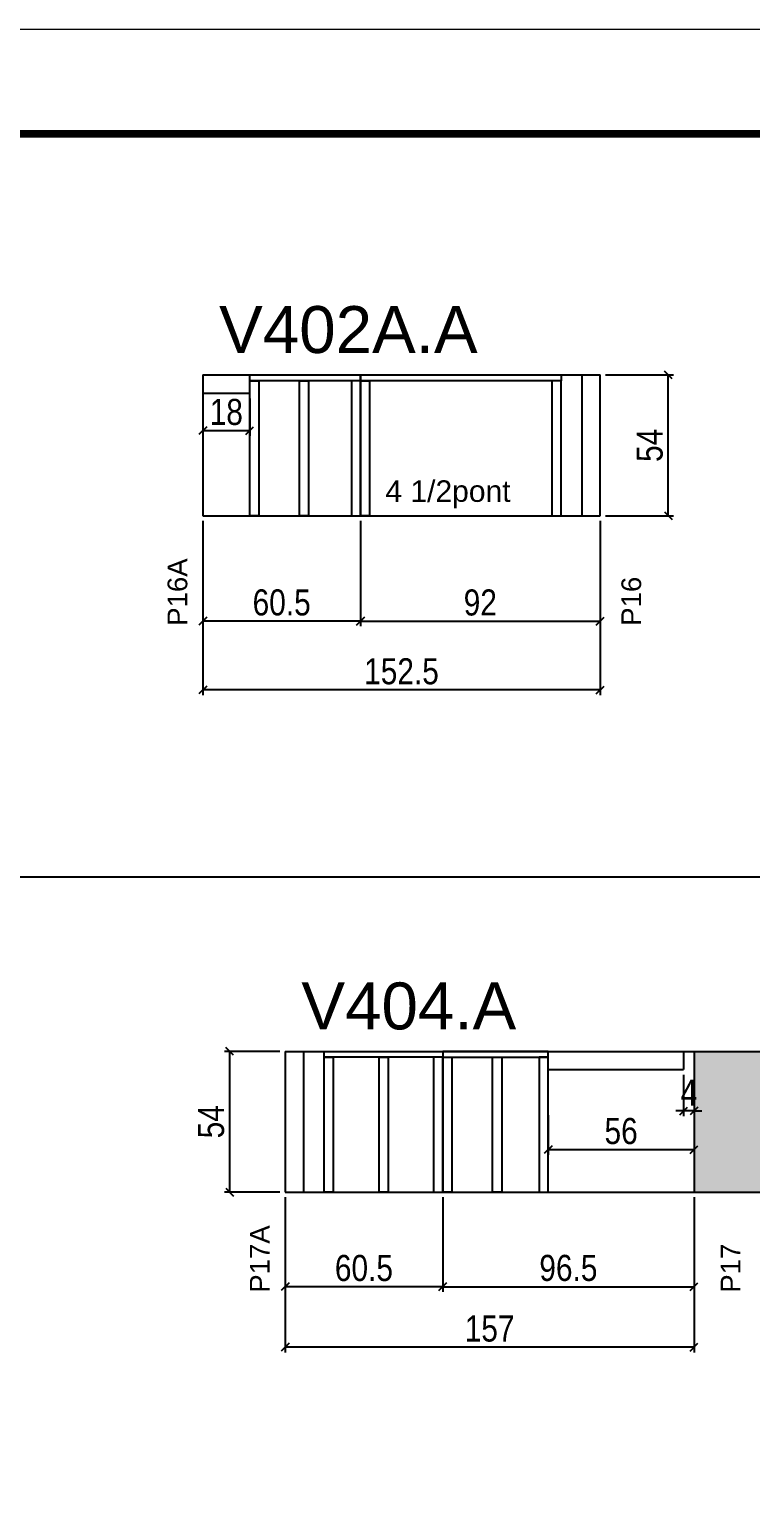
# Model space of a CAD drawing. Extents: x -3394 to 16474, y -5031 to 14397.
# Drawn here: x 9394 to 9670, y 12681 to 13248 of the extents above; entities that cross this region are included whole.
import ezdxf

# ---------------------------------------------------------------- set-up
doc = ezdxf.new("R2010")
doc.units = 0
doc.linetypes.add('DASHED', pattern=[0.75, 0.5, -0.25])
doc.layers.get('0').update_dxf_attribs({"linetype": 'CONTINUOUS'})
doc.layers.get('Defpoints').update_dxf_attribs({"linetype": 'CONTINUOUS'})
for name, color, linetype in [('COTA', 241, 'CONTINUOUS'), ('NOMENCLATURA', 7, 'CONTINUOUS'), ('Painéis', 200, 'CONTINUOUS'), ('PONTALETE', 7, 'CONTINUOUS'), ('SARR_2.2x7', 40, 'CONTINUOUS'), ('SARR_3.5x7', 81, 'CONTINUOUS')]:
    doc.layers.add(name, color=color, linetype=linetype)
doc.layers.add('Folhas', color=255, linetype='CONTINUOUS', lineweight=9)
doc.layers.add('SARRAFO DE PRESSAO', color=251, linetype='DASHED', lineweight=9)
doc.styles.add('ARIAL', font='arial.ttf')
doc.styles.add('COTA TECNICA', font='techl___.ttf', dxfattribs={"height": 10})
doc.dimstyles.new('PAINEL', dxfattribs={"dimtxt": 10, "dimasz": 3, "dimexe": 3, "dimexo": 3, "dimgap": 3, "dimtad": 1, "dimdec": 1, "dimzin": 12, "dimdsep": 46, "dimtxsty": 'COTA TECNICA', "dimblk1": 'OBLIQUE', "dimblk2": 'OBLIQUE', "dimsah": 1, "dimcen": 0.9, "dimclrd": 4, "dimclre": 4, "dimclrt": 240, "dimadec": 1, "dimazin": 3, "dimtfac": 1, "dimtdec": 1, "dimtmove": 0, "dimatfit": 3, "dimfxl": 1, "dimtolj": 1, "dimtzin": 12, "dimarcsym": 0})

# ---------------------------------------------------------------- blocks, each defined once
blk = doc.blocks.new('9999999999')
at = {"layer": 'Folhas'}
blk.add_lwpolyline([(98138.98, 34190.21), (99623.98, 34190.21), (99623.98, 35240.21), (98138.98, 35240.21)], close=True, dxfattribs=at)
at = {"layer": 'Folhas', "color": 30, "const_width": 3}
blk.add_lwpolyline([(98213.98, 34230.21), (99583.98, 34230.21), (99583.98, 35200.21), (98213.98, 35200.21)], close=True, dxfattribs=at)
blk = doc.blocks.new('_Oblique')
at = {"color": 0, "linetype": 'ByBlock', "lineweight": -2}
blk.add_line((-0.5, -0.5), (0.5, 0.5), dxfattribs=at)
blk = doc.blocks.new('*D161')
at = {"layer": 'COTA', "color": 4, "linetype": 'Continuous', "lineweight": -2, "transparency": 16777216}
for p, q in [((9460.25, 13059.46), (9460.25, 13019.03)), ((9520.75, 13059.46), (9520.75, 13019.03)), ((9520.75, 13021.03), (9460.25, 13021.03))]:
    blk.add_line(p, q, dxfattribs=at)
at = {"layer": 'Defpoints', "color": 0, "linetype": 'Continuous', "transparency": 16777216}
for p in [(9460.25, 13061.46), (9520.75, 13061.46), (9460.25, 13021.03)]:
    blk.add_point(p, dxfattribs=at)
at = {"layer": 'COTA', "color": 4, "linetype": 'Continuous', "lineweight": -2, "transparency": 16777216, "xscale": 3, "yscale": 3, "zscale": 3, "rotation": 180}
blk.add_blockref('_Oblique', (9460.25, 13021.03), dxfattribs=at)
at = {"layer": 'COTA', "color": 4, "linetype": 'Continuous', "lineweight": -2, "transparency": 16777216, "xscale": 3, "yscale": 3, "zscale": 3}
blk.add_blockref('_Oblique', (9520.75, 13021.03), dxfattribs=at)
at = {"layer": 'COTA', "color": 240, "linetype": 'Continuous', "transparency": 16777216, "insert": (9490.5, 13028.14), "char_height": 10, "attachment_point": 5, "style": 'COTA TECNICA'}
blk.add_mtext('\\A1;60.5', dxfattribs=at)
blk = doc.blocks.new('*D162')
at = {"layer": 'COTA', "color": 4, "linetype": 'Continuous', "lineweight": -2, "transparency": 16777216}
for p, q in [((9614.75, 13115.46), (9640.92, 13115.46)), ((9638.92, 13061.46), (9638.92, 13115.46)), ((9614.75, 13061.46), (9640.92, 13061.46))]:
    blk.add_line(p, q, dxfattribs=at)
at = {"layer": 'Defpoints', "color": 0, "linetype": 'Continuous', "transparency": 16777216}
for p in [(9612.75, 13115.46), (9638.92, 13115.46), (9612.75, 13061.46)]:
    blk.add_point(p, dxfattribs=at)
at = {"layer": 'COTA', "color": 4, "linetype": 'Continuous', "lineweight": -2, "transparency": 16777216, "xscale": 3, "yscale": 3, "zscale": 3}
for p, rotation in [((9638.92, 13115.46), 90), ((9638.92, 13061.46), 270)]:
    blk.add_blockref('_Oblique', p, dxfattribs=dict(at, rotation=rotation))
at = {"layer": 'COTA', "color": 240, "linetype": 'Continuous', "transparency": 16777216, "insert": (9631.81, 13088.46), "char_height": 10, "attachment_point": 5, "rotation": 90, "style": 'COTA TECNICA'}
blk.add_mtext('\\A1;54', dxfattribs=at)
blk = doc.blocks.new('*D168')
at = {"layer": 'COTA', "color": 4, "linetype": 'Continuous', "lineweight": -2, "transparency": 16777216}
for p, q in [((9520.75, 13057.46), (9520.75, 13019.03)), ((9612.75, 13057.46), (9612.75, 13019.03)), ((9520.75, 13021.03), (9612.75, 13021.03))]:
    blk.add_line(p, q, dxfattribs=at)
at = {"layer": 'Defpoints', "color": 0, "linetype": 'Continuous', "transparency": 16777216}
for p in [(9520.75, 13059.46), (9612.75, 13059.46), (9612.75, 13021.03)]:
    blk.add_point(p, dxfattribs=at)
at = {"layer": 'COTA', "color": 4, "linetype": 'Continuous', "lineweight": -2, "transparency": 16777216, "xscale": 3, "yscale": 3, "zscale": 3, "rotation": 180}
blk.add_blockref('_Oblique', (9520.75, 13021.03), dxfattribs=at)
at = {"layer": 'COTA', "color": 4, "linetype": 'Continuous', "lineweight": -2, "transparency": 16777216, "xscale": 3, "yscale": 3, "zscale": 3}
blk.add_blockref('_Oblique', (9612.75, 13021.03), dxfattribs=at)
at = {"layer": 'COTA', "color": 240, "linetype": 'Continuous', "transparency": 16777216, "insert": (9566.75, 13028.11), "char_height": 10, "attachment_point": 5, "style": 'COTA TECNICA'}
blk.add_mtext('\\A1;92', dxfattribs=at)
blk = doc.blocks.new('*D170')
at = {"layer": 'COTA', "color": 4, "linetype": 'Continuous', "lineweight": -2, "transparency": 16777216}
for p, q in [((9460.25, 13059.46), (9460.25, 12992.61)), ((9612.75, 13059.46), (9612.75, 12992.61)), ((9612.75, 12994.61), (9460.25, 12994.61))]:
    blk.add_line(p, q, dxfattribs=at)
at = {"layer": 'Defpoints', "color": 0, "linetype": 'Continuous', "transparency": 16777216}
for p in [(9460.25, 13061.46), (9612.75, 13061.46), (9460.25, 12994.61)]:
    blk.add_point(p, dxfattribs=at)
at = {"layer": 'COTA', "color": 4, "linetype": 'Continuous', "lineweight": -2, "transparency": 16777216, "xscale": 3, "yscale": 3, "zscale": 3, "rotation": 180}
blk.add_blockref('_Oblique', (9460.25, 12994.61), dxfattribs=at)
at = {"layer": 'COTA', "color": 4, "linetype": 'Continuous', "lineweight": -2, "transparency": 16777216, "xscale": 3, "yscale": 3, "zscale": 3}
blk.add_blockref('_Oblique', (9612.75, 12994.61), dxfattribs=at)
at = {"layer": 'COTA', "color": 240, "linetype": 'Continuous', "transparency": 16777216, "insert": (9536.5, 13001.72), "char_height": 10, "attachment_point": 5, "style": 'COTA TECNICA'}
blk.add_mtext('\\A1;152.5', dxfattribs=at)
blk = doc.blocks.new('*D172')
at = {"layer": 'COTA', "color": 4, "linetype": 'Continuous', "lineweight": -2, "transparency": 16777216}
for p, q in [((9460.25, 13106.46), (9460.25, 13092.11)), ((9478.25, 13106.46), (9478.25, 13092.11)), ((9460.25, 13094.11), (9478.25, 13094.11))]:
    blk.add_line(p, q, dxfattribs=at)
at = {"layer": 'Defpoints', "color": 0, "linetype": 'Continuous', "transparency": 16777216}
for p in [(9460.25, 13108.46), (9478.25, 13108.46), (9478.25, 13094.11)]:
    blk.add_point(p, dxfattribs=at)
at = {"layer": 'COTA', "color": 4, "linetype": 'Continuous', "lineweight": -2, "transparency": 16777216, "xscale": 3, "yscale": 3, "zscale": 3, "rotation": 180}
blk.add_blockref('_Oblique', (9460.25, 13094.11), dxfattribs=at)
at = {"layer": 'COTA', "color": 4, "linetype": 'Continuous', "lineweight": -2, "transparency": 16777216, "xscale": 3, "yscale": 3, "zscale": 3}
blk.add_blockref('_Oblique', (9478.25, 13094.11), dxfattribs=at)
at = {"layer": 'COTA', "color": 240, "linetype": 'Continuous', "transparency": 16777216, "insert": (9469.25, 13101.21), "char_height": 10, "attachment_point": 5, "style": 'COTA TECNICA'}
blk.add_mtext('\\A1;18', dxfattribs=at)
blk = doc.blocks.new('*D175')
at = {"layer": 'COTA', "color": 4, "linetype": 'Continuous', "lineweight": -2, "transparency": 16777216}
for p, q in [((9491.83, 12799.96), (9491.83, 12763.67)), ((9552.32, 12799.96), (9552.32, 12763.67)), ((9552.32, 12765.67), (9491.83, 12765.67))]:
    blk.add_line(p, q, dxfattribs=at)
at = {"layer": 'Defpoints', "color": 0, "linetype": 'Continuous', "transparency": 16777216}
for p in [(9491.83, 12801.96), (9552.32, 12801.96), (9491.83, 12765.67)]:
    blk.add_point(p, dxfattribs=at)
at = {"layer": 'COTA', "color": 4, "linetype": 'Continuous', "lineweight": -2, "transparency": 16777216, "xscale": 3, "yscale": 3, "zscale": 3, "rotation": 180}
blk.add_blockref('_Oblique', (9491.83, 12765.67), dxfattribs=at)
at = {"layer": 'COTA', "color": 4, "linetype": 'Continuous', "lineweight": -2, "transparency": 16777216, "xscale": 3, "yscale": 3, "zscale": 3}
blk.add_blockref('_Oblique', (9552.32, 12765.67), dxfattribs=at)
at = {"layer": 'COTA', "color": 240, "linetype": 'Continuous', "transparency": 16777216, "insert": (9522.08, 12772.78), "char_height": 10, "attachment_point": 5, "style": 'COTA TECNICA'}
blk.add_mtext('\\A1;60.5', dxfattribs=at)
blk = doc.blocks.new('*D176')
at = {"layer": 'COTA', "color": 4, "linetype": 'Continuous', "lineweight": -2, "transparency": 16777216}
for p, q in [((9552.32, 12799.96), (9552.32, 12763.67)), ((9648.8, 12799.96), (9648.8, 12763.67)), ((9552.32, 12765.67), (9648.8, 12765.67))]:
    blk.add_line(p, q, dxfattribs=at)
at = {"layer": 'Defpoints', "color": 0, "linetype": 'Continuous', "transparency": 16777216}
for p in [(9552.32, 12801.96), (9648.8, 12801.96), (9648.8, 12765.67)]:
    blk.add_point(p, dxfattribs=at)
at = {"layer": 'COTA', "color": 4, "linetype": 'Continuous', "lineweight": -2, "transparency": 16777216, "xscale": 3, "yscale": 3, "zscale": 3, "rotation": 180}
blk.add_blockref('_Oblique', (9552.32, 12765.67), dxfattribs=at)
at = {"layer": 'COTA', "color": 4, "linetype": 'Continuous', "lineweight": -2, "transparency": 16777216, "xscale": 3, "yscale": 3, "zscale": 3}
blk.add_blockref('_Oblique', (9648.8, 12765.67), dxfattribs=at)
at = {"layer": 'COTA', "color": 240, "linetype": 'Continuous', "transparency": 16777216, "insert": (9600.56, 12772.81), "char_height": 10, "attachment_point": 5, "style": 'COTA TECNICA'}
blk.add_mtext('\\A1;96.5', dxfattribs=at)
blk = doc.blocks.new('*D177')
at = {"layer": 'COTA', "color": 4, "linetype": 'Continuous', "lineweight": -2, "transparency": 16777216}
for p, q in [((9592.8, 12831.43), (9592.8, 12816.21)), ((9648.8, 12831.43), (9648.8, 12816.21)), ((9648.8, 12818.21), (9592.8, 12818.21))]:
    blk.add_line(p, q, dxfattribs=at)
at = {"layer": 'Defpoints', "color": 0, "linetype": 'Continuous', "transparency": 16777216}
for p in [(9592.8, 12833.43), (9648.8, 12833.43), (9592.8, 12818.21)]:
    blk.add_point(p, dxfattribs=at)
at = {"layer": 'COTA', "color": 4, "linetype": 'Continuous', "lineweight": -2, "transparency": 16777216, "xscale": 3, "yscale": 3, "zscale": 3, "rotation": 180}
blk.add_blockref('_Oblique', (9592.8, 12818.21), dxfattribs=at)
at = {"layer": 'COTA', "color": 4, "linetype": 'Continuous', "lineweight": -2, "transparency": 16777216, "xscale": 3, "yscale": 3, "zscale": 3}
blk.add_blockref('_Oblique', (9648.8, 12818.21), dxfattribs=at)
at = {"layer": 'COTA', "color": 240, "linetype": 'Continuous', "transparency": 16777216, "insert": (9620.8, 12825.32), "char_height": 10, "attachment_point": 5, "style": 'COTA TECNICA'}
blk.add_mtext('\\A1;56', dxfattribs=at)
blk = doc.blocks.new('*D178')
at = {"layer": 'COTA', "color": 4, "linetype": 'Continuous', "lineweight": -2, "transparency": 16777216}
for p, q in [((9491.83, 12799.96), (9491.83, 12740.45)), ((9648.8, 12799.96), (9648.8, 12740.45)), ((9648.8, 12742.45), (9491.83, 12742.45))]:
    blk.add_line(p, q, dxfattribs=at)
at = {"layer": 'Defpoints', "color": 0, "linetype": 'Continuous', "transparency": 16777216}
for p in [(9491.83, 12801.96), (9648.8, 12801.96), (9491.83, 12742.45)]:
    blk.add_point(p, dxfattribs=at)
at = {"layer": 'COTA', "color": 4, "linetype": 'Continuous', "lineweight": -2, "transparency": 16777216, "xscale": 3, "yscale": 3, "zscale": 3, "rotation": 180}
blk.add_blockref('_Oblique', (9491.83, 12742.45), dxfattribs=at)
at = {"layer": 'COTA', "color": 4, "linetype": 'Continuous', "lineweight": -2, "transparency": 16777216, "xscale": 3, "yscale": 3, "zscale": 3}
blk.add_blockref('_Oblique', (9648.8, 12742.45), dxfattribs=at)
at = {"layer": 'COTA', "color": 240, "linetype": 'Continuous', "transparency": 16777216, "insert": (9570.32, 12749.55), "char_height": 10, "attachment_point": 5, "style": 'COTA TECNICA'}
blk.add_mtext('\\A1;157', dxfattribs=at)
blk = doc.blocks.new('*D183')
at = {"layer": 'COTA', "color": 4, "linetype": 'Continuous', "lineweight": -2, "transparency": 16777216}
for p, q in [((9489.83, 12855.96), (9468.56, 12855.96)), ((9470.56, 12801.96), (9470.56, 12855.96)), ((9489.83, 12801.96), (9468.56, 12801.96))]:
    blk.add_line(p, q, dxfattribs=at)
at = {"layer": 'Defpoints', "color": 0, "linetype": 'Continuous', "transparency": 16777216}
for p in [(9470.56, 12855.96), (9491.83, 12855.96), (9491.83, 12801.96)]:
    blk.add_point(p, dxfattribs=at)
at = {"layer": 'COTA', "color": 4, "linetype": 'Continuous', "lineweight": -2, "transparency": 16777216, "xscale": 3, "yscale": 3, "zscale": 3}
for p, rotation in [((9470.56, 12855.96), 90), ((9470.56, 12801.96), 270)]:
    blk.add_blockref('_Oblique', p, dxfattribs=dict(at, rotation=rotation))
at = {"layer": 'COTA', "color": 240, "linetype": 'Continuous', "transparency": 16777216, "insert": (9463.45, 12828.96), "char_height": 10, "attachment_point": 5, "rotation": 90, "style": 'COTA TECNICA'}
blk.add_mtext('\\A1;54', dxfattribs=at)
blk = doc.blocks.new('*D213')
at = {"layer": 'COTA', "color": 4, "linetype": 'Continuous', "lineweight": -2, "transparency": 16777216}
for p, q in [((9644.8, 12846.96), (9644.8, 12831.08)), ((9648.8, 12846.38), (9648.8, 12831.08)), ((9644.8, 12833.08), (9641.8, 12833.08)), ((9648.8, 12833.08), (9644.8, 12833.08)), ((9648.8, 12833.08), (9651.8, 12833.08))]:
    blk.add_line(p, q, dxfattribs=at)
at = {"layer": 'Defpoints', "color": 0, "linetype": 'Continuous', "transparency": 16777216}
for p in [(9644.8, 12848.96), (9648.8, 12848.38), (9644.8, 12833.08)]:
    blk.add_point(p, dxfattribs=at)
at = {"layer": 'COTA', "color": 4, "linetype": 'Continuous', "lineweight": -2, "transparency": 16777216, "xscale": 3, "yscale": 3, "zscale": 3}
blk.add_blockref('_Oblique', (9644.8, 12833.08), dxfattribs=at)
at = {"layer": 'COTA', "color": 4, "linetype": 'Continuous', "lineweight": -2, "transparency": 16777216, "xscale": 3, "yscale": 3, "zscale": 3, "rotation": 180}
blk.add_blockref('_Oblique', (9648.8, 12833.08), dxfattribs=at)
at = {"layer": 'COTA', "color": 240, "linetype": 'Continuous', "transparency": 16777216, "insert": (9646.8, 12840.15), "char_height": 10, "attachment_point": 5, "style": 'COTA TECNICA'}
blk.add_mtext('\\A1;4', dxfattribs=at)

msp = doc.modelspace()

# ---------------------------------------------------------------- hatches: boundary and pattern name
at = {"layer": 'COTA', "linetype": 'Continuous'}
h = msp.add_hatch(dxfattribs=at)
h.set_pattern_fill('AR-CONC', color=256, scale=0.05)
h.set_pattern_definition([(50, (1626, 863.525), (9.1092334, -0.7969543), [0.9525, -10.4775]), (355, (1626, 863.525), (-1.762171, 9.552842), [0.762, -8.382029]), (100.451445, (1626.759, 863.458), (7.3470624, 8.7558876), [0.8095004, -8.904512]), (46.1842, (1626, 866.065), (13.553952, -2.102116), [1.42875, -15.71625]), (96.63556, (1627.13, 865.89), (11.870207, 12.371306), [1.214251, -13.35678]), (351.18415, (1626, 866.065), (11.870207, 12.371306), [1.142998, -12.572987]), (21, (1627.27, 865.43), (7.5807196, -5.11326), [0.9525, -10.4775]), (326, (1627.27, 865.43), (3.0901014, 9.2093983), [0.762, -8.382]), (71.451445, (1627.902, 865.0036), (10.670821, 4.0961384), [0.8095004, -8.904497]), (37.5, (1626, 863.5247), (0.15443016, 4.22775194), [0, -8.2804, 0, -8.509, 0, -8.41375]), (7.5, (1626, 863.5247), (3.3409831, 5.0090287), [0, -4.8514, 0, -8.0899, 0, -3.20675]), (327.5, (1623.168, 863.5247), (6.77952976, -0.2864372), [0, -3.175, 0, -9.906, 0, -13.1445]), (317.5, (1621.898, 863.5247), (7.406459, 1.2713246), [0, -4.1275, 0, -6.5786, 0, -9.3345])])
h.paths.add_polyline_path([(9675.8, 12838.96), (10132.83, 12838.96), (10132.83, 12855.96), (9648.8, 12855.96), (9648.8, 12801.96), (9675.8, 12801.96)])

# ---------------------------------------------------------------- linework, layer by layer
for p, q in [((9102.21, 12922.93), (10472.21, 12922.93)), ((9648.8, 12855.96), (10132.83, 12855.96)), ((9648.8, 12801.96), (9675.8, 12801.96))]:
    msp.add_line(p, q, dxfattribs=at)
at = {"layer": 'Painéis', "linetype": 'Continuous'}
for p, q in [((9460.25, 13115.46), (9479.25, 13115.46)), ((9460.25, 13115.46), (9460.25, 13061.46)), ((9479.25, 13115.46), (9612.75, 13115.46)), ((9520.75, 13115.46), (9520.75, 13061.46)), ((9612.75, 13061.46), (9612.75, 13115.46)), ((9460.25, 13061.46), (9612.75, 13061.46)), ((9491.83, 12855.96), (9491.83, 12801.96)), ((9491.83, 12855.96), (9648.8, 12855.96)), ((9552.32, 12855.96), (9552.32, 12801.96)), ((9648.8, 12855.96), (9648.8, 12801.96)), ((9491.83, 12801.96), (9648.8, 12801.96))]:
    msp.add_line(p, q, dxfattribs=at)
at = {"layer": 'SARR_2.2x7', "ltscale": 25}
for p, q in [((9605.75, 13115.46), (9605.75, 13061.46)), ((9460.25, 13108.46), (9478.25, 13108.46)), ((9498.83, 12855.96), (9498.83, 12801.96)), ((9644.8, 12855.96), (9644.8, 12848.96)), ((9592.8, 12848.96), (9644.8, 12848.96))]:
    msp.add_line(p, q, dxfattribs=at)
at = {"layer": 'SARR_2.2x7', "ltscale": 25, "elevation": 0}
for points in [[(9520.75, 13113.26), (9478.25, 13113.26), (9478.25, 13115.46), (9520.75, 13115.46)], [(9597.75, 13113.26), (9520.75, 13113.26), (9520.75, 13115.46), (9597.75, 13115.46)], [(9552.32, 12853.76), (9506.83, 12853.76), (9506.83, 12855.96), (9552.32, 12855.96)], [(9552.32, 12853.76), (9592.8, 12853.76), (9592.8, 12855.96), (9552.32, 12855.96)]]:
    msp.add_lwpolyline(points, close=True, dxfattribs=at)
at = {"layer": 'SARR_3.5x7', "elevation": 0}
for points in [[(9481.75, 13061.46), (9478.25, 13061.46), (9478.25, 13113.26), (9481.75, 13113.26)], [(9500.84, 13061.46), (9497.34, 13061.46), (9497.34, 13113.26), (9500.84, 13113.26)], [(9517.25, 13061.46), (9520.75, 13061.46), (9520.75, 13113.26), (9517.25, 13113.26)], [(9524.25, 13061.46), (9520.75, 13061.46), (9520.75, 13113.26), (9524.25, 13113.26)], [(9594.25, 13061.46), (9597.75, 13061.46), (9597.75, 13113.26), (9594.25, 13113.26)], [(9510.33, 12801.96), (9506.83, 12801.96), (9506.83, 12853.76), (9510.33, 12853.76)], [(9531.4, 12801.96), (9527.9, 12801.96), (9527.9, 12853.76), (9531.4, 12853.76)], [(9548.82, 12801.96), (9552.32, 12801.96), (9552.32, 12853.76), (9548.82, 12853.76)], [(9555.82, 12801.96), (9552.32, 12801.96), (9552.32, 12853.76), (9555.82, 12853.76)], [(9574.99, 12801.96), (9571.49, 12801.96), (9571.49, 12853.76), (9574.99, 12853.76)], [(9589.3, 12801.96), (9592.8, 12801.96), (9592.8, 12853.76), (9589.3, 12853.76)]]:
    msp.add_lwpolyline(points, close=True, dxfattribs=at)

# ---------------------------------------------------------------- block references
at = {"layer": 'SARRAFO DE PRESSAO', "color": 6, "linetype": 'ByBlock'}
msp.add_blockref('9999999999', (-89111.77, -21992.23), dxfattribs=at)

# ---------------------------------------------------------------- texts
at = {"layer": 'NOMENCLATURA', "linetype": 'Continuous', "style": 'ARIAL'}
for s, p in [('V402A.A', (9466.49, 13123.88)), ('V404.A', (9498.07, 12864.38))]:
    msp.add_text(s, height=18, dxfattribs=at).set_placement(p)
for s, p in [('P16A', (9454.28, 13019.24)), ('P16', (9628.48, 13019.24)), ('P17A', (9485.86, 12763.36)), ('P17', (9666.59, 12763.36))]:
    msp.add_text(s, height=7.567, rotation=90, dxfattribs=at).set_placement(p)
at = {"layer": 'PONTALETE', "linetype": 'Continuous', "style": 'ARIAL'}
msp.add_text('4 1/2pont', height=8.25, dxfattribs=at).set_placement((9530.31, 13066.77))

# ---------------------------------------------------------------- dimensions: what is measured, and where the dimension line sits
at = {"layer": 'COTA', "linetype": 'Continuous'}
for base, p1, p2, picture, middle in [((9638.92, 13115.46), (9612.75, 13061.46), (9612.75, 13115.46), '*D162', (9631.81, 13088.46)), ((9470.56, 12855.96), (9491.83, 12801.96), (9491.83, 12855.96), '*D183', (9463.45, 12828.96))]:
    dim = msp.add_linear_dim(base=base, p1=p1, p2=p2, angle=90, dimstyle='PAINEL', override={"dimexe": 2, "dimexo": 2, "dimgap": 2, "dimadec": 8, "dimtix": 1, "dimatfit": 2, "dimldrblk": 'Oblique'}, dxfattribs=at)
    dim.commit()
    dim.dimension.update_dxf_attribs({"geometry": picture, "text_midpoint": middle})
for base, p1, p2, picture, middle in [((9478.25, 13094.11), (9460.25, 13108.46), (9478.25, 13108.46), '*D172', (9469.25, 13101.21)), ((9460.25, 13021.03), (9520.75, 13061.46), (9460.25, 13061.46), '*D161', (9490.5, 13028.14)), ((9460.25, 12994.61), (9612.75, 13061.46), (9460.25, 13061.46), '*D170', (9536.5, 13001.72)), ((9612.75, 13021.03), (9520.75, 13059.46), (9612.75, 13059.46), '*D168', (9566.75, 13028.11)), ((9644.8, 12833.08), (9648.8, 12848.38), (9644.8, 12848.96), '*D213', (9646.8, 12840.15)), ((9592.8, 12818.21), (9648.8, 12833.43), (9592.8, 12833.43), '*D177', (9620.8, 12825.32)), ((9491.83, 12765.67), (9552.32, 12801.96), (9491.83, 12801.96), '*D175', (9522.08, 12772.78)), ((9491.83, 12742.45), (9648.8, 12801.96), (9491.83, 12801.96), '*D178', (9570.32, 12749.55)), ((9648.8, 12765.67), (9552.32, 12801.96), (9648.8, 12801.96), '*D176', (9600.56, 12772.81))]:
    dim = msp.add_linear_dim(base=base, p1=p1, p2=p2, dimstyle='PAINEL', override={"dimexe": 2, "dimexo": 2, "dimgap": 2, "dimadec": 8, "dimtix": 1, "dimatfit": 2, "dimldrblk": 'Oblique'}, dxfattribs=at)
    dim.commit()
    dim.dimension.update_dxf_attribs({"geometry": picture, "text_midpoint": middle})

doc.saveas('drawing.dxf')
